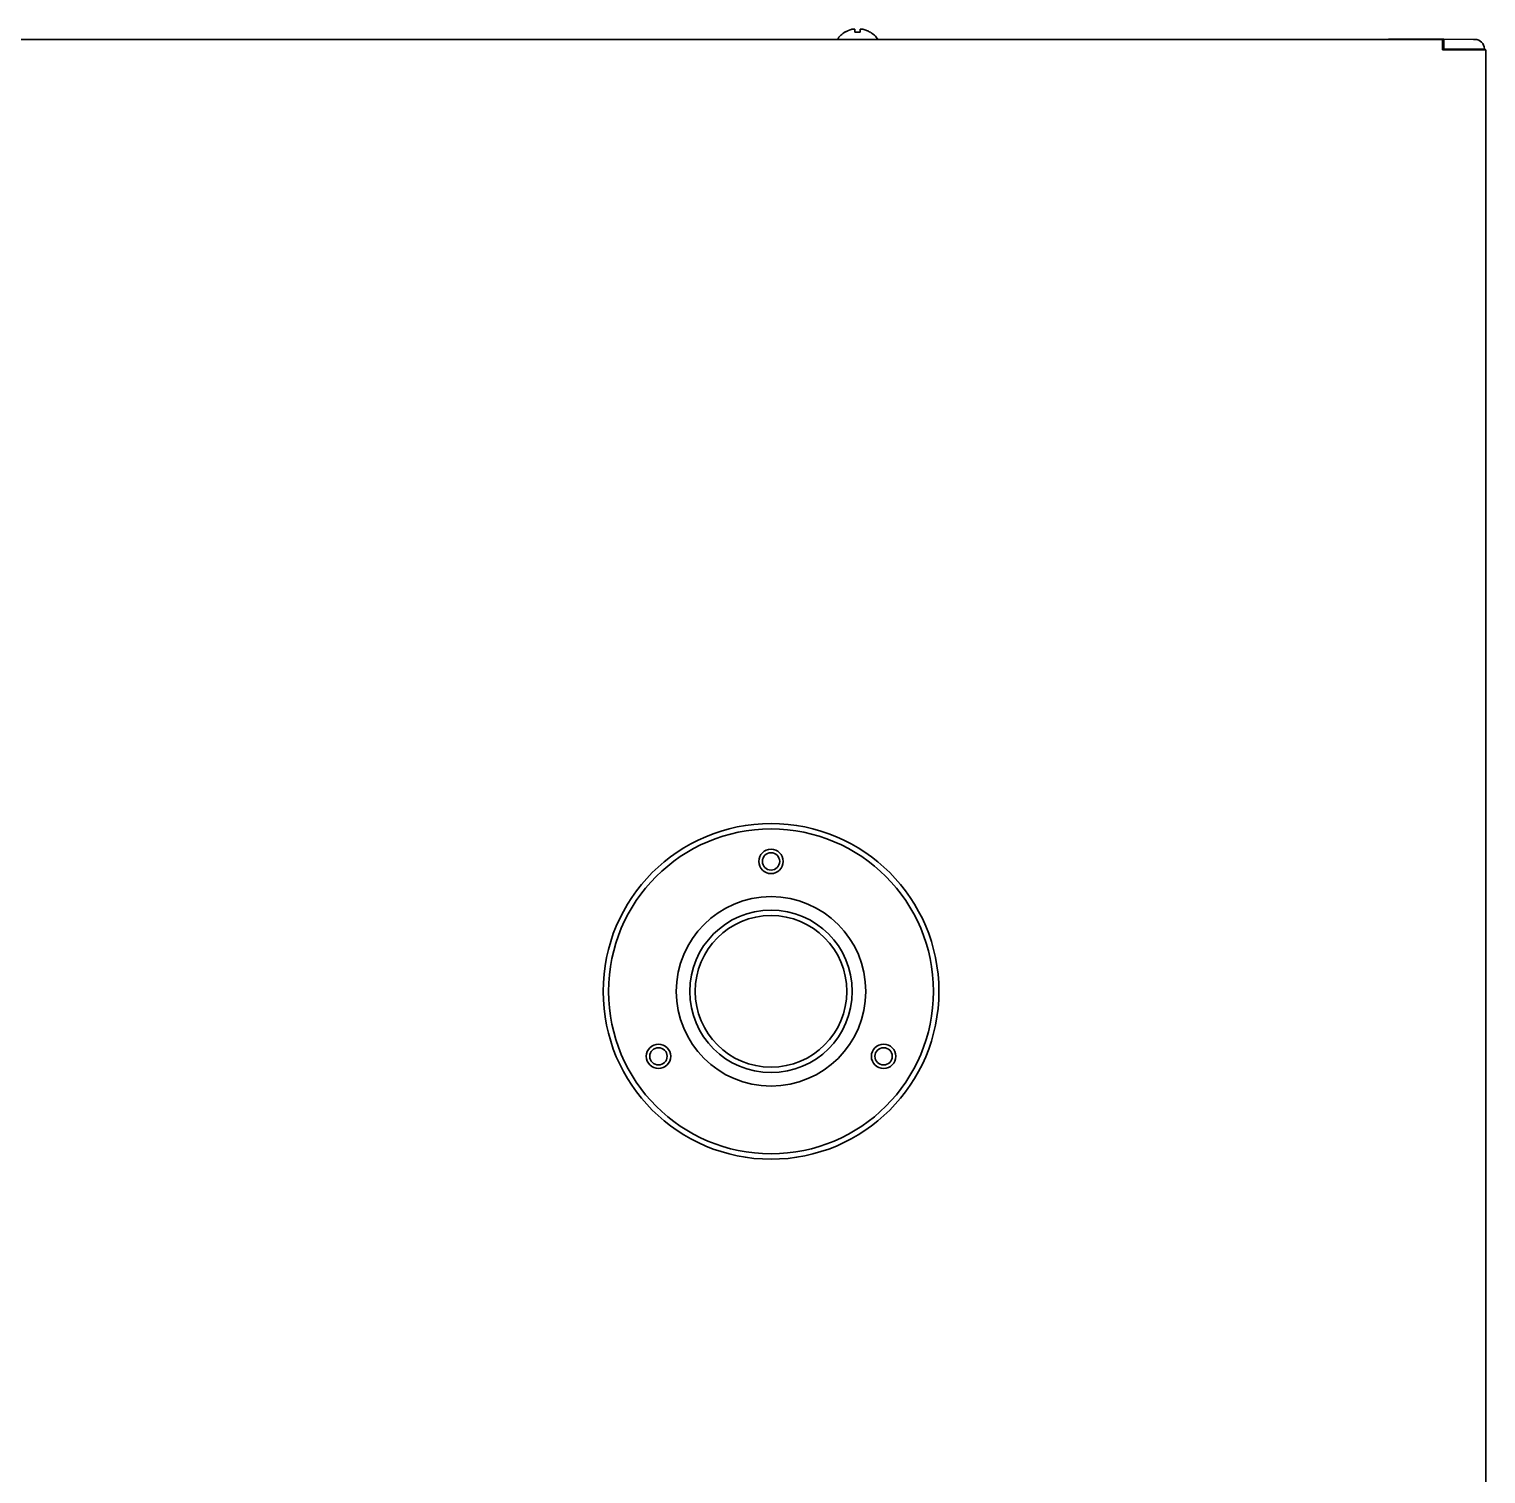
# Model space of a CAD drawing. Extents: x 6569 to 10251, y -294 to 3435.
# Drawn here: x 8803.1 to 9072.1, y 755.9 to 1022.7 of the extents above; entities that cross this region are included whole.
import ezdxf

# ---------------------------------------------------------------- set-up
doc = ezdxf.new("R2010")
doc.units = 0
doc.header["$LTSCALE"] = 5
doc.layers.add('1', color=7, linetype='CONTINUOUS', true_color=0xffffff)

msp = doc.modelspace()

# ---------------------------------------------------------------- linework, layer by layer
at = {"layer": '1', "color": 7, "linetype": 'Continuous', "lineweight": 35}
for p, q in [((8953.74, 1022.17), (8953.74, 1022.2)), ((8958.34, 1022.2), (8958.34, 1022.17)), ((8542.09, 1020.83), (9064.04, 1020.83)), ((9054.06, 1020.9), (9054.24, 1020.9)), ((9054.06, 1020.83), (9054.06, 1020.9)), ((9054.65, 1020.9), (9063.73, 1020.9)), ((9064.06, 1019.03), (9064.06, 1020.8)), ((9064.06, 1019.8), (9064.25, 1019.8)), ((9064.13, 1020.9), (9064.3, 1020.9)), ((9064.3, 1020.9), (9069.81, 1020.85)), ((9064.31, 1019.15), (9064.31, 1020.88)), ((9069.81, 1020.85), (9070.06, 1020.85)), ((9064.06, 1018.93), (9064.06, 1019.03)), ((9070.26, 1018.93), (9064.06, 1018.93)), ((9064.31, 1019.05), (9064.31, 1019.15)), ((9064.31, 1019.05), (9064.31, 1018.93)), ((9069.79, 1019.05), (9064.31, 1019.05)), ((9071.79, 1019.05), (9069.79, 1019.05)), ((9072.06, 1018.93), (9070.26, 1018.93)), ((9070.46, 1019.05), (9070.46, 1018.93)), ((9071.79, 1019.05), (9071.79, 1019.1)), ((9072.06, 225.02), (9072.06, 1018.93))]:
    msp.add_line(p, q, dxfattribs=at)
for centre, radius in [((8940.06, 845.03), 31), ((8940.06, 845.03), 30), ((8940.06, 869.03), 2.25), ((8940.06, 869.03), 1.6), ((8940.06, 845.03), 17.5), ((8940.06, 845.03), 15), ((8940.06, 845.03), 14), ((8919.28, 833.03), 2.25), ((8919.28, 833.03), 1.6), ((8960.85, 833.03), 2.25), ((8960.85, 833.03), 1.6)]:
    msp.add_circle(centre, radius, dxfattribs=at)
for centre, start, end in [((8956.24, 1018.11), 121.3727, 145.4818), ((8955.85, 1018.11), 34.5182, 58.6273)]:
    msp.add_arc(centre, 4.8, start, end, dxfattribs=at)
for centre, major_axis, ratio, start_param, end_param in [((9056.06, 1020.88), (-2, 0.02), 0.008726, 5.497863, 5.856183), ((9062.31, 1020.93), (-2, 0.02), 0.008726, 2.356271, 2.71459), ((9070.04, 1019.1), (-0.02, -1.75), 0.999391, 1.579518, 3.141593)]:
    msp.add_ellipse(centre, major_axis=major_axis, ratio=ratio, start_param=start_param, end_param=end_param, dxfattribs=at)
for points in [[(8955.04, 1022.72), (8954.99, 1022.71), (8954.88, 1022.68), (8954.72, 1022.63), (8954.56, 1022.57), (8954.41, 1022.51), (8954.25, 1022.44), (8954.1, 1022.37), (8953.93, 1022.28), (8953.81, 1022.21), (8953.74, 1022.17)], [(8955.54, 1022.72), (8955.52, 1022.73), (8955.47, 1022.73), (8955.39, 1022.74), (8955.32, 1022.74), (8955.25, 1022.74), (8955.18, 1022.74), (8955.11, 1022.73), (8955.07, 1022.72), (8955.04, 1022.72)], [(8956.54, 1022.17), (8956.38, 1022.19), (8956.04, 1022.22), (8955.71, 1022.19), (8955.54, 1022.17)], [(8957.04, 1022.72), (8957.02, 1022.72), (8956.97, 1022.73), (8956.9, 1022.74), (8956.83, 1022.74), (8956.76, 1022.74), (8956.69, 1022.74), (8956.62, 1022.73), (8956.57, 1022.72), (8956.54, 1022.72)], [(8956.54, 1022.72), (8956.54, 1022.71), (8956.54, 1022.68), (8956.54, 1022.63), (8956.54, 1022.57), (8956.54, 1022.51), (8956.54, 1022.44), (8956.54, 1022.37), (8956.54, 1022.28), (8956.54, 1022.21), (8956.54, 1022.17)], [(9064.06, 1020.8), (9064.06, 1020.82), (9064.06, 1020.83), (9064.04, 1020.83)], [(9064.31, 1020.88), (9064.31, 1020.89), (9064.31, 1020.9), (9064.3, 1020.9)]]:
    msp.add_open_spline(points, degree=3, dxfattribs=at)
for points, knots in [([(8955.54, 1022.17), (8955.54, 1022.3), (8955.54, 1022.4), (8955.54, 1022.54), (8955.54, 1022.58), (8955.54, 1022.66), (8955.54, 1022.69), (8955.54, 1022.72)], [0, 0, 0, 0, 0.5, 0.5, 0.75, 0.75, 1, 1, 1, 1]), ([(8958.34, 1022.17), (8958.14, 1022.3), (8957.93, 1022.4), (8957.61, 1022.54), (8957.5, 1022.58), (8957.27, 1022.66), (8957.16, 1022.69), (8957.04, 1022.72)], [0, 0, 0, 0, 0.5, 0.5, 0.75, 0.75, 1, 1, 1, 1]), ([(9064.25, 1019.8), (9064.26, 1019.8), (9064.27, 1019.8), (9064.29, 1019.79), (9064.29, 1019.78), (9064.3, 1019.76), (9064.3, 1019.75), (9064.31, 1019.74), (9064.31, 1019.73), (9064.31, 1019.71), (9064.31, 1019.69), (9064.31, 1019.66)], [0, 0, 0, 0, 0.25, 0.25, 0.5, 0.5, 0.625, 0.625, 0.75, 0.75, 1, 1, 1, 1])]:
    msp.add_open_spline(points, degree=3, knots=knots, dxfattribs=at)

doc.saveas('drawing.dxf')
